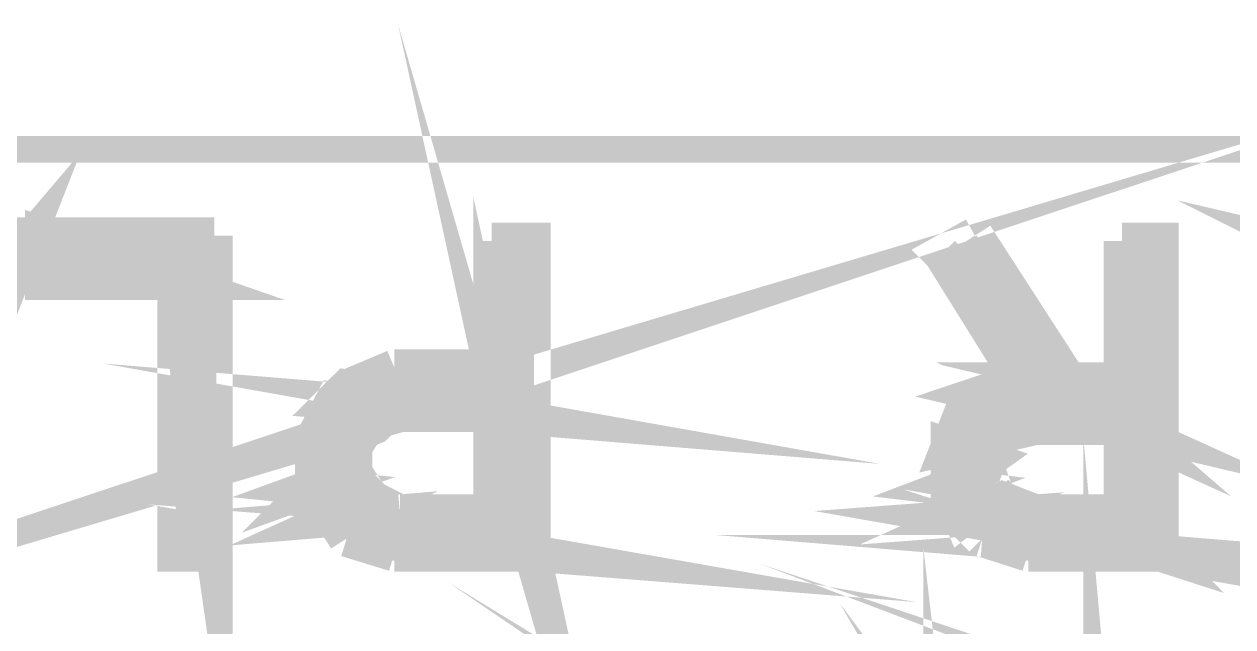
# Model space of a CAD drawing. Header units: inches. Extents: x -524 to 1067, y -71 to 1110.
# Drawn here: x 644.92 to 687.27, y 642.95 to 664.09 of the extents above; entities that cross this region are included whole.
import ezdxf

# ---------------------------------------------------------------- set-up
doc = ezdxf.new("R2010")
doc.units = ezdxf.units.IN
doc.header["$MEASUREMENT"] = 0
doc.layers.add('H', color=7, linetype='Continuous')
doc.layers.add('P', color=7, linetype='Continuous')

msp = doc.modelspace()

# ---------------------------------------------------------------- hatches: boundary and pattern name
at = {"layer": 'H', "linetype": 'Continuous'}
for points in [[(645.5936396088266, 655.0613724824962), (645.5936396088266, 656.6709509910648), (651.6487206648712, 656.6709509910648), (650.2289337264738, 655.0613724824962), (645.5936396088266, 655.0613724824962)], [(651.6487206648712, 645.5352955950482), (650.2289337264738, 655.0613724824962), (651.6487206648712, 656.6709509910648), (651.6487206648712, 645.5352955950482)], [(679.9094154309666, 651.5867268132049), (677.1428383119301, 655.9628824408103), (678.2998369223978, 656.6709509910648), (681.5189939395352, 651.5867268132049), (679.9094154309666, 651.5867268132049)], [(662.7843760608878, 645.5352955950482), (661.3682389603784, 650.426078364849), (661.3682389603784, 656.4118125010233), (662.7843760608878, 645.5352955950482)], [(662.7843760608878, 645.5352955950482), (661.3682389603784, 656.4118125010233), (662.7843760608878, 656.4118125010233), (662.7843760608878, 645.5352955950482)], [(684.7381509566728, 645.5352955950482), (683.3877109381458, 649.9114512226537), (683.3877109381458, 656.4118125010233), (684.7381509566728, 645.5352955950482)], [(684.7381509566728, 645.5352955950482), (683.3877109381458, 656.4118125010233), (684.7381509566728, 656.4118125010233), (684.7381509566728, 645.5352955950482)], [(650.2289337264738, 645.5352955950482), (650.2289337264738, 655.0613724824962), (651.6487206648712, 645.5352955950482), (650.2289337264738, 645.5352955950482)], [(661.3682389603784, 650.426078364849), (655.7657378024348, 650.87865826295), (656.2840147825182, 651.3275883231632), (657.893593291087, 652.0356568734179), (661.3682389603784, 650.426078364849)], [(661.3682389603784, 650.426078364849), (657.893593291087, 652.0356568734179), (661.3682389603784, 652.0356568734179), (661.3682389603784, 650.426078364849)], [(683.3877109381458, 649.9114512226537), (677.8509068621845, 650.426078364849), (678.4932783304571, 651.0684498331215), (679.9094154309666, 651.5867268132049), (683.3877109381458, 649.9114512226537)], [(683.3877109381458, 649.9114512226537), (679.9094154309666, 651.5867268132049), (681.5189939395352, 651.5867268132049), (683.3877109381458, 649.9114512226537)], [(683.3877109381458, 649.9114512226537), (681.5189939395352, 651.5867268132049), (683.3877109381458, 651.5867268132049), (683.3877109381458, 649.9114512226537)], [(658.1490819432408, 650.426078364849), (655.1233663341625, 649.4588713245525), (655.7657378024348, 650.87865826295), (661.3682389603784, 650.426078364849), (658.1490819432408, 650.426078364849)], [(655.1233663341625, 649.4588713245525), (657.1818749029442, 650.1705897126955), (658.1490819432408, 650.426078364849), (655.1233663341625, 649.4588713245525)], [(662.7843760608878, 645.5352955950482), (661.3682389603784, 646.9514326955576), (661.3682389603784, 650.426078364849), (662.7843760608878, 645.5352955950482)], [(680.3583454911795, 649.9114512226537), (677.3326298821012, 649.2690797543811), (677.8509068621845, 650.426078364849), (683.3877109381458, 649.9114512226537), (680.3583454911795, 649.9114512226537)], [(655.1233663341625, 649.4588713245525), (657.1818749029442, 650.1705897126955), (656.9920833327728, 649.9114512226537), (656.4738063526895, 649.2690797543811), (655.1233663341625, 647.852942653872), (655.1233663341625, 649.4588713245525)], [(677.3326298821012, 649.2690797543811), (679.2013468807118, 649.7180098145943), (680.3583454911795, 649.9114512226537), (677.3326298821012, 649.2690797543811)], [(684.7381509566728, 645.5352955950482), (683.3877109381458, 646.9514326955576), (683.3877109381458, 649.9114512226537), (684.7381509566728, 645.5352955950482)], [(677.3326298821012, 649.2690797543811), (679.2013468807118, 649.7180098145943), (678.9422083906702, 649.4588713245525), (678.7524168204986, 648.750802774298), (677.3326298821012, 647.852942653872), (677.3326298821012, 649.2690797543811)], [(655.1233663341625, 647.852942653872), (656.4738063526895, 649.2690797543811), (656.4738063526895, 648.3018727140848), (656.9920833327728, 647.5938041638302), (655.7657378024348, 646.6922942055161), (655.1233663341625, 647.852942653872)], [(677.3326298821012, 647.852942653872), (678.7524168204986, 648.750802774298), (678.7524168204986, 648.3018727140848), (678.9422083906702, 647.5938041638302), (677.8509068621845, 646.6922942055161), (677.3326298821012, 647.852942653872)], [(655.7657378024348, 646.6922942055161), (656.9920833327728, 647.5938041638302), (657.1818749029442, 647.4003627557709), (658.1490819432408, 646.9514326955576), (655.7657378024348, 646.6922942055161)], [(677.8509068621845, 646.6922942055161), (678.9422083906702, 647.5938041638302), (679.2013468807118, 647.4003627557709), (680.3583454911795, 646.9514326955576), (677.8509068621845, 646.6922942055161)], [(662.7843760608878, 645.5352955950482), (655.7657378024348, 646.6922942055161), (658.1490819432408, 646.9514326955576), (662.7843760608878, 645.5352955950482)], [(662.7843760608878, 645.5352955950482), (658.1490819432408, 646.9514326955576), (661.3682389603784, 646.9514326955576), (662.7843760608878, 645.5352955950482)], [(684.7381509566728, 645.5352955950482), (677.8509068621845, 646.6922942055161), (680.3583454911795, 646.9514326955576), (684.7381509566728, 645.5352955950482)], [(684.7381509566728, 645.5352955950482), (680.3583454911795, 646.9514326955576), (683.3877109381458, 646.9514326955576), (684.7381509566728, 645.5352955950482)], [(657.893593291087, 645.5352955950482), (656.2840147825182, 645.9842256552613), (655.7657378024348, 646.6922942055161), (662.7843760608878, 645.5352955950482), (657.893593291087, 645.5352955950482)], [(680.1685539210082, 645.5352955950482), (678.4932783304571, 645.9842256552613), (677.8509068621845, 646.6922942055161), (684.7381509566728, 645.5352955950482), (680.1685539210082, 645.5352955950482)]]:
    msp.add_hatch(color=256, dxfattribs=at).paths.add_polyline_path(points)

# ---------------------------------------------------------------- linework, layer by layer
at = {"layer": 'P'}
for points, const_width in [([(661.3025418783959, 650.4260783648492), (662.7186789789055, 645.5352955950484), (661.3025418783959, 652.035656873418), (661.3025418783959, 650.4260783648492)], 1.288392774432608), ([(657.1818749029442, 650.2326369567897), (655.05766925218, 649.5245684065353), (658.0833848612583, 650.4260783648492)], 1.288392774432608), ([(1045.838512235043, 659.6966666001433), (322.0245613318464, 659.6966666001433)], 0.927058823529412), ([(640.7028568390258, 645.5352955950484), (642.3124353475946, 653.1963053217737), (644.8855710585719, 656.2220209308521), (640.7028568390258, 645.5352955950484)], 1.288392774432608), ([(693.5561592938659, 655.3205109725379), (691.9465807852973, 655.3205109725379), (690.5304436847878, 656.0285795227926), (693.5561592938659, 655.3205109725379)], 1.288392774432608), ([(645.5936396088266, 655.0613724824964), (650.2289337264738, 655.0613724824964), (645.5936396088266, 656.670950991065), (645.5936396088266, 655.0613724824964)], 1.288392774432608), ([(642.3124353475946, 653.1963053217737), (644.8855710585719, 656.2220209308521), (643.7285724481042, 656.670950991065)], 1.288392774432608), ([(650.2289337264738, 655.0613724824964), (645.5936396088266, 656.670950991065), (651.5830235828887, 656.670950991065)], 1.288392774432608), ([(651.5830235828887, 656.670950991065), (650.2289337264738, 655.0613724824964)], 1.288392774432608), ([(651.5830235828887, 656.670950991065), (650.2289337264738, 655.0613724824964)], 1.288392774432608), ([(650.2289337264738, 655.0613724824964), (651.5830235828887, 645.5352955950484), (651.5830235828887, 656.670950991065)], 1.288392774432608), ([(662.7186789789055, 645.5352955950484), (661.3025418783959, 652.035656873418), (661.3025418783959, 656.4775095830057)], 1.288392774432608), ([(661.3025418783959, 656.4775095830057), (662.7186789789055, 645.5352955950484)], 1.288392774432608), ([(662.7186789789055, 645.5352955950484), (661.3025418783959, 656.4775095830057)], 1.288392774432608), ([(661.3025418783959, 656.4775095830057), (662.7186789789055, 656.4775095830057), (662.7186789789055, 645.5352955950484)], 1.288392774432608), ([(681.5189939395352, 651.5867268132049), (677.0771412299475, 656.0285795227926), (678.2341398404153, 656.670950991065)], 1.288392774432608), ([(678.2341398404153, 656.670950991065), (681.5189939395352, 651.5867268132049)], 1.288392774432608), ([(683.3877109381458, 651.5867268132049), (683.3877109381458, 656.4775095830057)], 1.288392774432608), ([(683.3877109381458, 656.4775095830057), (684.7381509566728, 645.5352955950484)], 1.288392774432608), ([(684.7381509566728, 645.5352955950484), (683.3877109381458, 656.4775095830057)], 1.288392774432608), ([(683.3877109381458, 656.4775095830057), (684.7381509566728, 656.4775095830057), (684.7381509566728, 645.5352955950484)], 1.288392774432608), ([(679.8437183489843, 651.5867268132049), (681.5189939395352, 651.5867268132049), (677.0771412299475, 656.0285795227926)], 1.288392774432608), ([(677.0771412299475, 656.0285795227926), (679.8437183489843, 651.5867268132049)], 1.288392774432608), ([(650.2289337264738, 655.0613724824964), (651.5830235828887, 645.5352955950484)], 1.288392774432608), ([(651.5830235828887, 645.5352955950484), (650.2289337264738, 645.5352955950484), (650.2289337264738, 655.0613724824964)], 1.288392774432608), ([(656.2183177005359, 651.3275883231634), (657.893593291087, 652.035656873418)], 1.288392774432608), ([(657.893593291087, 652.035656873418), (661.3025418783959, 650.4260783648492)], 1.288392774432608), ([(657.893593291087, 652.035656873418), (661.3025418783959, 652.035656873418)], 1.288392774432608), ([(661.3025418783959, 652.035656873418), (657.893593291087, 652.035656873418)], 1.288392774432608), ([(657.893593291087, 652.035656873418), (657.893593291087, 652.035656873418)], 1.288392774432608), ([(661.3025418783959, 652.035656873418), (657.893593291087, 652.035656873418)], 1.288392774432608), ([(657.893593291087, 652.035656873418), (661.3025418783959, 650.4260783648492), (661.3025418783959, 652.035656873418)], 1.288392774432608), ([(681.5189939395352, 651.5867268132049), (679.8437183489843, 651.5867268132049), (683.3877109381458, 649.9771483046363), (681.5189939395352, 651.5867268132049)], 1.288392774432608), ([(655.7657378024348, 650.8786582629502), (661.3025418783959, 650.4260783648492), (656.2183177005359, 651.3275883231634), (655.7657378024348, 650.8786582629502)], 1.288392774432608), ([(661.3025418783959, 650.4260783648492), (656.2183177005359, 651.3275883231634)], 1.288392774432608), ([(683.3877109381458, 649.9771483046363), (678.4932783304571, 651.1341469151041), (679.8437183489843, 651.5867268132049), (683.3877109381458, 649.9771483046363)], 1.288392774432608), ([(681.5189939395352, 651.5867268132049), (683.3877109381458, 651.5867268132049)], 1.288392774432608), ([(683.3877109381458, 651.5867268132049), (681.5189939395352, 651.5867268132049), (681.5189939395352, 651.5867268132049), (683.3877109381458, 651.5867268132049)], 1.288392774432608), ([(681.5189939395352, 651.5867268132049), (683.3877109381458, 649.9771483046363), (683.3877109381458, 651.5867268132049)], 1.288392774432608), ([(684.7381509566728, 645.5352955950484), (683.3877109381458, 651.5867268132049)], 1.288392774432608), ([(683.3877109381458, 651.5867268132049), (683.3877109381458, 649.9771483046363)], 1.288392774432608), ([(684.7381509566728, 645.5352955950484), (683.3877109381458, 651.5867268132049)], 1.288392774432608), ([(658.0833848612583, 650.4260783648492), (655.7657378024348, 650.8786582629502), (655.05766925218, 649.5245684065353), (658.0833848612583, 650.4260783648492)], 1.288392774432608), ([(661.3025418783959, 650.4260783648492), (658.0833848612583, 650.4260783648492), (655.7657378024348, 650.8786582629502)], 1.288392774432608), ([(655.7657378024348, 650.8786582629502), (661.3025418783959, 650.4260783648492)], 1.288392774432608), ([(678.4932783304571, 651.1341469151041), (677.7852097802024, 650.4260783648492)], 1.288392774432608), ([(683.3877109381458, 649.9771483046363), (678.4932783304571, 651.1341469151041)], 1.288392774432608), ([(658.0833848612583, 650.4260783648492), (657.1818749029442, 650.2326369567897)], 1.288392774432608), ([(661.3025418783959, 650.4260783648492), (661.3025418783959, 646.9514326955577)], 1.288392774432608), ([(662.7186789789055, 645.5352955950484), (661.3025418783959, 650.4260783648492)], 1.288392774432608), ([(680.3583454911795, 649.9771483046363), (677.7852097802024, 650.4260783648492), (677.3326298821012, 649.2690797543812), (680.3583454911795, 649.9771483046363)], 1.288392774432608), ([(680.3583454911795, 649.9771483046363), (677.7852097802024, 650.4260783648492)], 1.288392774432608), ([(677.7852097802024, 650.4260783648492), (683.3877109381458, 649.9771483046363)], 1.288392774432608), ([(677.7852097802024, 650.4260783648492), (683.3877109381458, 649.9771483046363)], 1.288392774432608), ([(657.1818749029442, 650.2326369567897), (656.9263862507905, 649.9771483046363), (655.05766925218, 649.5245684065353)], 1.288392774432608), ([(655.05766925218, 649.5245684065353), (657.1818749029442, 650.2326369567897)], 1.288392774432608), ([(656.9263862507905, 649.9771483046363), (655.05766925218, 649.5245684065353)], 1.288392774432608), ([(656.4738063526895, 649.2690797543812), (656.9263862507905, 649.9771483046363)], 1.288392774432608), ([(679.2013468807118, 649.7180098145946), (677.3326298821012, 649.2690797543812), (680.3583454911795, 649.9771483046363)], 1.288392774432608), ([(680.3583454911795, 649.9771483046363), (679.2013468807118, 649.7180098145946)], 1.288392774432608), ([(683.3877109381458, 649.9771483046363), (680.3583454911795, 649.9771483046363)], 1.288392774432608), ([(683.3877109381458, 649.9771483046363), (683.3877109381458, 646.9514326955577)], 1.288392774432608), ([(684.7381509566728, 645.5352955950484), (683.3877109381458, 649.9771483046363)], 1.288392774432608), ([(683.3877109381458, 649.9771483046363), (684.7381509566728, 645.5352955950484)], 1.288392774432608), ([(679.2013468807118, 649.7180098145946), (678.9422083906702, 649.5245684065353), (677.3326298821012, 649.2690797543812)], 1.288392774432608), ([(677.3326298821012, 649.2690797543812), (679.2013468807118, 649.7180098145946)], 1.288392774432608), ([(656.4738063526895, 649.2690797543812), (656.4738063526895, 648.3675697960673), (655.05766925218, 647.8529426538721), (656.4738063526895, 649.2690797543812)], 1.288392774432608), ([(655.05766925218, 649.5245684065353), (656.4738063526895, 649.2690797543812)], 1.288392774432608), ([(655.05766925218, 649.5245684065353), (656.4738063526895, 649.2690797543812), (655.05766925218, 647.8529426538721)], 1.288392774432608), ([(655.05766925218, 647.8529426538721), (655.05766925218, 649.5245684065353)], 1.288392774432608), ([(678.9422083906702, 649.5245684065353), (677.3326298821012, 649.2690797543812)], 1.288392774432608), ([(677.3326298821012, 649.2690797543812), (678.6867197385163, 648.8164998562804), (678.9422083906702, 649.5245684065353)], 1.288392774432608), ([(677.3326298821012, 649.2690797543812), (678.6867197385163, 648.8164998562804), (677.3326298821012, 647.8529426538721), (677.3326298821012, 649.2690797543812)], 1.288392774432608), ([(677.3326298821012, 647.8529426538721), (678.6867197385163, 648.8164998562804)], 1.288392774432608), ([(678.6867197385163, 648.8164998562804), (678.6867197385163, 648.3675697960673)], 1.288392774432608), ([(682.675992550003, 626.0926091661461), (683.5775025083171, 625.3845406158912), (682.675992550003, 635.3631974014404), (682.675992550003, 626.0926091661461)], 1.288392774432608), ([(656.4738063526895, 648.3675697960673), (655.05766925218, 647.8529426538721), (656.9263862507905, 647.6595012458129)], 1.288392774432608), ([(656.9263862507905, 647.6595012458129), (656.4738063526895, 648.3675697960673)], 1.288392774432608), ([(678.6867197385163, 648.3675697960673), (677.3326298821012, 647.8529426538721), (678.9422083906702, 647.6595012458129), (678.6867197385163, 648.3675697960673)], 1.288392774432608), ([(678.6867197385163, 648.3675697960673), (677.3326298821012, 647.8529426538721)], 1.288392774432608), ([(655.05766925218, 647.8529426538721), (656.9263862507905, 647.6595012458129)], 1.288392774432608), ([(655.7657378024348, 646.7579912874985), (655.05766925218, 647.8529426538721)], 1.288392774432608), ([(657.1818749029442, 647.4003627557711), (656.9263862507905, 647.6595012458129), (655.7657378024348, 646.7579912874985)], 1.288392774432608), ([(677.3326298821012, 647.8529426538721), (678.9422083906702, 647.6595012458129)], 1.288392774432608), ([(678.9422083906702, 647.6595012458129), (677.7852097802024, 646.7579912874985), (677.3326298821012, 647.8529426538721)], 1.288392774432608), ([(664.1348160794148, 635.1697559933809), (666.1969744860846, 634.4616874431263), (664.328257487474, 635.1697559933809)], 1.288392774432608), ([(658.0833848612583, 646.9514326955577), (655.7657378024348, 646.7579912874985), (657.1818749029442, 647.4003627557711), (658.0833848612583, 646.9514326955577)], 1.288392774432608), ([(656.9263862507905, 647.6595012458129), (655.7657378024348, 646.7579912874985)], 1.288392774432608), ([(680.3583454911795, 646.9514326955577), (677.7852097802024, 646.7579912874985), (679.2013468807118, 647.4003627557711), (680.3583454911795, 646.9514326955577)], 1.288392774432608), ([(677.7852097802024, 646.7579912874985), (679.2013468807118, 647.4003627557711), (678.9422083906702, 647.6595012458129)], 1.288392774432608), ([(678.9422083906702, 647.6595012458129), (677.7852097802024, 646.7579912874985)], 1.288392774432608), ([(655.7657378024348, 646.7579912874985), (657.1818749029442, 647.4003627557711)], 1.288392774432608), ([(680.3583454911795, 646.9514326955577), (677.7852097802024, 646.7579912874985), (684.7381509566728, 645.5352955950484), (680.3583454911795, 646.9514326955577)], 1.288392774432608), ([(656.2183177005359, 646.0499227372438), (662.7186789789055, 645.5352955950484), (655.7657378024348, 646.7579912874985)], 1.288392774432608), ([(658.0833848612583, 646.9514326955577), (655.7657378024348, 646.7579912874985), (662.7186789789055, 645.5352955950484)], 1.288392774432608), ([(655.7657378024348, 646.7579912874985), (656.2183177005359, 646.0499227372438)], 1.288392774432608), ([(662.7186789789055, 645.5352955950484), (658.0833848612583, 646.9514326955577)], 1.288392774432608), ([(658.0833848612583, 646.9514326955577), (661.3025418783959, 646.9514326955577), (658.0833848612583, 646.9514326955577), (658.0833848612583, 646.9514326955577), (661.3025418783959, 646.9514326955577)], 1.288392774432608), ([(658.0833848612583, 646.9514326955577), (662.7186789789055, 645.5352955950484)], 1.288392774432608), ([(662.7186789789055, 645.5352955950484), (661.3025418783959, 646.9514326955577)], 1.288392774432608), ([(661.3025418783959, 646.9514326955577), (662.7186789789055, 645.5352955950484)], 1.288392774432608), ([(677.7852097802024, 646.7579912874985), (678.4932783304571, 646.0499227372438)], 1.288392774432608), ([(684.7381509566728, 645.5352955950484), (677.7852097802024, 646.7579912874985)], 1.288392774432608), ([(680.3583454911795, 646.9514326955577), (683.3877109381458, 646.9514326955577), (680.3583454911795, 646.9514326955577), (680.3583454911795, 646.9514326955577), (683.3877109381458, 646.9514326955577)], 1.288392774432608), ([(680.3583454911795, 646.9514326955577), (684.7381509566728, 645.5352955950484), (683.3877109381458, 646.9514326955577)], 1.288392774432608), ([(683.3877109381458, 646.9514326955577), (684.7381509566728, 645.5352955950484)], 1.288392774432608), ([(693.8152977839077, 645.5352955950484), (691.6910921331435, 645.5352955950484), (694.9759462322634, 646.0499227372438), (693.8152977839077, 645.5352955950484)], 1.288392774432608), ([(656.2183177005359, 646.0499227372438), (662.7186789789055, 645.5352955950484)], 1.288392774432608), ([(657.893593291087, 645.5352955950484), (656.2183177005359, 646.0499227372438)], 1.288392774432608), ([(678.4932783304571, 646.0499227372438), (684.7381509566728, 645.5352955950484), (680.1028568390259, 645.5352955950484)], 1.288392774432608), ([(678.4932783304571, 646.0499227372438), (684.7381509566728, 645.5352955950484)], 1.288392774432608), ([(680.1028568390259, 645.5352955950484), (678.4932783304571, 646.0499227372438)], 1.288392774432608), ([(662.7186789789055, 645.5352955950484), (657.893593291087, 645.5352955950484)], 1.288392774432608), ([(677.0771412299475, 626.0926091661461), (678.0406984323561, 626.0926091661461), (677.0771412299475, 634.4616874431263), (677.0771412299475, 626.0926091661461)], 1.288392774432608), ([(698.6440333096141, 635.1697559933809), (700.7682389603783, 634.4616874431263), (698.899521961768, 635.1697559933809)], 1.288392774432608), ([(681.0700638793221, 630.7279032837932), (682.2270624897901, 630.0198347335386), (680.8109253892806, 630.9833919359469)], 1.288392774432608), ([(679.8437183489843, 634.2025489530847), (682.2270624897901, 630.0198347335386), (679.6502769409249, 634.4616874431263), (679.8437183489843, 634.2025489530847)], 1.288392774432608)]:
    msp.add_lwpolyline(points, dxfattribs=dict(at, const_width=const_width))

doc.saveas('drawing.dxf')
